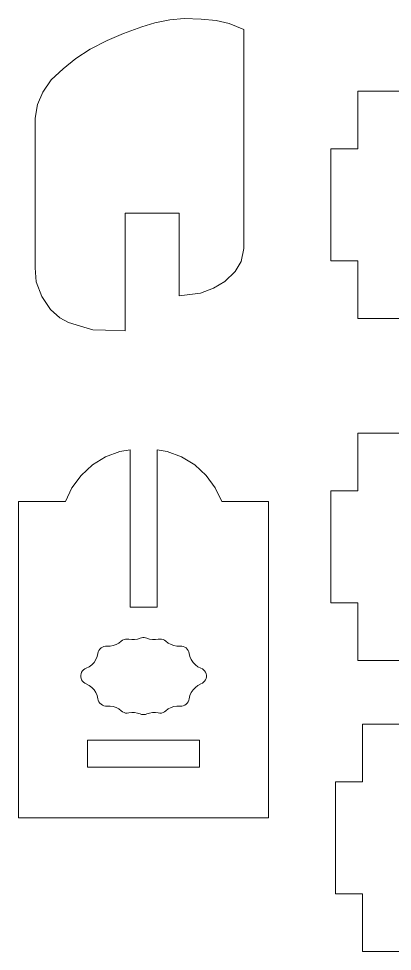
# Model space of a CAD drawing. Header units: millimetres. Extents: x -252 to 510, y -365 to 448.
# Drawn here: x -252.5 to -211.2, y -291.2 to -188 of the extents above; entities that cross this region are included whole.
import ezdxf

# ---------------------------------------------------------------- set-up
doc = ezdxf.new("R2010")
doc.units = ezdxf.units.MM
doc.header["$MEASUREMENT"] = 0
doc.layers.add('Capa 1', color=7, linetype='Continuous')

msp = doc.modelspace()

# ---------------------------------------------------------------- linework, layer by layer
at = {"layer": 'Capa 1', "color": 137, "lineweight": 9}
for points, knots in [([(-234.1726, -187.9584), (-234.1726, -187.9584), (-235.7801, -188.0986), (-235.7801, -188.0986), (-235.7801, -188.0986), (-235.7801, -188.0986), (-237.4248, -188.4298), (-237.4248, -188.4298), (-237.4248, -188.4298), (-237.4248, -188.4298), (-238.8748, -188.8486), (-238.8748, -188.8486), (-238.8748, -188.8486), (-238.8748, -188.8486), (-240.9087, -189.5876), (-240.9087, -189.5876), (-240.9087, -189.5876), (-240.9087, -189.5876), (-242.7161, -190.3773), (-242.7161, -190.3773), (-242.7161, -190.3773), (-242.7161, -190.3773), (-244.575, -191.3522), (-244.575, -191.3522), (-244.575, -191.3522), (-244.575, -191.3522), (-246.1653, -192.3802), (-246.1653, -192.3802), (-246.1653, -192.3802), (-246.1653, -192.3802), (-247.5674, -193.5008), (-247.5674, -193.5008), (-247.5674, -193.5008), (-247.5674, -193.5008), (-248.902, -194.7406), (-248.902, -194.7406), (-248.902, -194.7406), (-248.902, -194.7406), (-249.83, -196.1076), (-249.83, -196.1076), (-249.83, -196.1076), (-249.83, -196.1076), (-250.4256, -197.4456), (-250.4256, -197.4456), (-250.4256, -197.4456), (-250.4256, -197.4456), (-250.6717, -198.9716), (-250.6717, -198.9716), (-250.6717, -198.9716), (-250.6717, -198.9716), (-250.6717, -215.5274), (-250.6717, -215.5274), (-250.6717, -215.5274), (-250.6717, -215.5274), (-250.574, -217.0879), (-250.574, -217.0879), (-250.574, -217.0879), (-250.574, -217.0879), (-249.9293, -218.7253), (-249.9293, -218.7253), (-249.9293, -218.7253), (-249.9293, -218.7253), (-248.9902, -220.1558), (-248.9902, -220.1558), (-248.9902, -220.1558), (-248.9902, -220.1558), (-247.9266, -221.0672), (-247.9266, -221.0672), (-247.9266, -221.0672), (-247.9266, -221.0672), (-246.9639, -221.5759), (-246.9639, -221.5759), (-246.9639, -221.5759), (-246.9639, -221.5759), (-245.6357, -222.0023), (-245.6357, -222.0023), (-245.6357, -222.0023), (-245.6357, -222.0023), (-244.2882, -222.3865), (-244.2882, -222.3865), (-244.2882, -222.3865), (-244.2882, -222.3865), (-242.9007, -222.4342), (-242.9007, -222.4342), (-242.9007, -222.4342), (-242.9007, -222.4342), (-240.7249, -222.5074), (-240.7249, -222.5074), (-240.7249, -222.5074), (-240.7249, -222.5074), (-240.7249, -209.4951), (-240.7249, -209.4951), (-240.7249, -209.4951), (-240.7249, -209.4951), (-240.141, -209.4951), (-240.141, -209.4951), (-240.141, -209.4951), (-240.141, -209.4951), (-240.141, -209.4842), (-240.141, -209.4842), (-240.141, -209.4842), (-240.141, -209.4842), (-235.2588, -209.4842), (-235.2588, -209.4842), (-235.2588, -209.4842), (-235.2588, -209.4842), (-235.2588, -209.4951), (-235.2588, -209.4951), (-235.2588, -209.4951), (-235.2588, -209.4951), (-234.7249, -209.4951), (-234.7249, -209.4951), (-234.7249, -209.4951), (-234.7249, -209.4951), (-234.7249, -218.6541), (-234.7249, -218.6541), (-234.7249, -218.6541), (-234.7249, -218.6541), (-232.3784, -218.3302), (-232.3784, -218.3302), (-232.3784, -218.3302), (-232.3784, -218.3302), (-230.9583, -217.7928), (-230.9583, -217.7928), (-230.9583, -217.7928), (-230.9583, -217.7928), (-229.6785, -217.0534), (-229.6785, -217.0534), (-229.6785, -217.0534), (-229.6785, -217.0534), (-228.5249, -215.9514), (-228.5249, -215.9514), (-228.5249, -215.9514), (-228.5249, -215.9514), (-227.8943, -214.8489), (-227.8943, -214.8489), (-227.8943, -214.8489), (-227.8943, -214.8489), (-227.5919, -213.3867), (-227.5919, -213.3867), (-227.5919, -213.3867), (-227.5919, -213.3867), (-227.5919, -189.1423), (-227.5919, -189.1423), (-227.5919, -189.1423), (-227.5919, -189.1423), (-229.2113, -188.4829), (-229.2113, -188.4829), (-229.2113, -188.4829), (-229.2113, -188.4829), (-230.6576, -188.1464), (-230.6576, -188.1464), (-230.6576, -188.1464), (-230.6576, -188.1464), (-232.3055, -188.0061), (-232.3055, -188.0061), (-232.3055, -188.0061), (-232.3055, -188.0061), (-234.1726, -187.9584), (-234.1726, -187.9584)], [0, 0, 0, 0, 0.025, 0.025, 0.025, 0.025, 0.05, 0.05, 0.05, 0.05, 0.075, 0.075, 0.075, 0.075, 0.1, 0.1, 0.1, 0.1, 0.125, 0.125, 0.125, 0.125, 0.15, 0.15, 0.15, 0.15, 0.175, 0.175, 0.175, 0.175, 0.2, 0.2, 0.2, 0.2, 0.225, 0.225, 0.225, 0.225, 0.25, 0.25, 0.25, 0.25, 0.275, 0.275, 0.275, 0.275, 0.3, 0.3, 0.3, 0.3, 0.325, 0.325, 0.325, 0.325, 0.35, 0.35, 0.35, 0.35, 0.375, 0.375, 0.375, 0.375, 0.4, 0.4, 0.4, 0.4, 0.425, 0.425, 0.425, 0.425, 0.45, 0.45, 0.45, 0.45, 0.475, 0.475, 0.475, 0.475, 0.5, 0.5, 0.5, 0.5, 0.525, 0.525, 0.525, 0.525, 0.55, 0.55, 0.55, 0.55, 0.575, 0.575, 0.575, 0.575, 0.6, 0.6, 0.6, 0.6, 0.625, 0.625, 0.625, 0.625, 0.65, 0.65, 0.65, 0.65, 0.675, 0.675, 0.675, 0.675, 0.7, 0.7, 0.7, 0.7, 0.725, 0.725, 0.725, 0.725, 0.75, 0.75, 0.75, 0.75, 0.775, 0.775, 0.775, 0.775, 0.8, 0.8, 0.8, 0.8, 0.825, 0.825, 0.825, 0.825, 0.85, 0.85, 0.85, 0.85, 0.875, 0.875, 0.875, 0.875, 0.9, 0.9, 0.9, 0.9, 0.925, 0.925, 0.925, 0.925, 0.95, 0.95, 0.95, 0.95, 0.975, 0.975, 0.975, 0.975, 1, 1, 1, 1]), ([(-109.586, -221.1354), (-109.586, -221.1354), (-69.9958, -221.1354), (-69.9958, -221.1354), (-69.9958, -221.1354), (-69.9958, -221.1354), (-69.9958, -218.1214), (-69.9958, -218.1214), (-69.9958, -218.1214), (-69.9958, -218.1214), (-57.5958, -218.1214), (-57.5958, -218.1214), (-57.5958, -218.1214), (-57.5958, -218.1214), (-57.5958, -221.1354), (-57.5958, -221.1354), (-57.5958, -221.1354), (-57.5958, -221.1354), (-16.7592, -221.1354), (-16.7592, -221.1354), (-16.7592, -221.1354), (-16.7592, -221.1354), (-16.7592, -214.7505), (-16.7592, -214.7505), (-16.7592, -214.7505), (-16.7592, -214.7505), (-13.7549, -214.7505), (-13.7549, -214.7505), (-13.7549, -214.7505), (-13.7549, -214.7505), (-13.7549, -202.3569), (-13.7549, -202.3569), (-13.7549, -202.3569), (-13.7549, -202.3569), (-16.7592, -202.3569), (-16.7592, -202.3569), (-16.7592, -202.3569), (-16.7592, -202.3569), (-16.7592, -195.9749), (-16.7592, -195.9749), (-16.7592, -195.9749), (-16.7592, -195.9749), (-214.9687, -195.9749), (-214.9687, -195.9749), (-214.9687, -195.9749), (-214.9687, -195.9749), (-214.9687, -202.3569), (-214.9687, -202.3569), (-214.9687, -202.3569), (-214.9687, -202.3569), (-217.9731, -202.3569), (-217.9731, -202.3569), (-217.9731, -202.3569), (-217.9731, -202.3569), (-217.9731, -214.7505), (-217.9731, -214.7505), (-217.9731, -214.7505), (-217.9731, -214.7505), (-214.9687, -214.7505), (-214.9687, -214.7505), (-214.9687, -214.7505), (-214.9687, -214.7505), (-214.9687, -221.1354), (-214.9687, -221.1354), (-214.9687, -221.1354), (-214.9687, -221.1354), (-174.1416, -221.1354), (-174.1416, -221.1354), (-174.1416, -221.1354), (-174.1416, -221.1354), (-174.1416, -218.1214), (-174.1416, -218.1214), (-174.1416, -218.1214), (-174.1416, -218.1214), (-161.7416, -218.1214), (-161.7416, -218.1214), (-161.7416, -218.1214), (-161.7416, -218.1214), (-161.7416, -221.1354), (-161.7416, -221.1354), (-161.7416, -221.1354), (-161.7416, -221.1354), (-121.986, -221.1354), (-121.986, -221.1354), (-121.986, -221.1354), (-121.986, -221.1354), (-121.986, -218.0476), (-121.986, -218.0476), (-121.986, -218.0476), (-121.986, -218.0476), (-109.586, -218.0476), (-109.586, -218.0476), (-109.586, -218.0476), (-109.586, -218.0476), (-109.586, -221.1354), (-109.586, -221.1354)], [0, 0, 0, 0, 0.04166667, 0.04166667, 0.04166667, 0.04166667, 0.08333333, 0.08333333, 0.08333333, 0.08333333, 0.125, 0.125, 0.125, 0.125, 0.16666667, 0.16666667, 0.16666667, 0.16666667, 0.20833333, 0.20833333, 0.20833333, 0.20833333, 0.25, 0.25, 0.25, 0.25, 0.29166667, 0.29166667, 0.29166667, 0.29166667, 0.33333333, 0.33333333, 0.33333333, 0.33333333, 0.375, 0.375, 0.375, 0.375, 0.41666667, 0.41666667, 0.41666667, 0.41666667, 0.45833333, 0.45833333, 0.45833333, 0.45833333, 0.5, 0.5, 0.5, 0.5, 0.54166667, 0.54166667, 0.54166667, 0.54166667, 0.58333333, 0.58333333, 0.58333333, 0.58333333, 0.625, 0.625, 0.625, 0.625, 0.66666667, 0.66666667, 0.66666667, 0.66666667, 0.70833333, 0.70833333, 0.70833333, 0.70833333, 0.75, 0.75, 0.75, 0.75, 0.79166667, 0.79166667, 0.79166667, 0.79166667, 0.83333333, 0.83333333, 0.83333333, 0.83333333, 0.875, 0.875, 0.875, 0.875, 0.91666667, 0.91666667, 0.91666667, 0.91666667, 0.95833333, 0.95833333, 0.95833333, 0.95833333, 1, 1, 1, 1]), ([(-57.544, -236.8545), (-57.544, -236.8545), (-69.944, -236.8545), (-69.944, -236.8545), (-69.944, -236.8545), (-69.944, -236.8545), (-69.944, -233.8232), (-69.944, -233.8232), (-69.944, -233.8232), (-69.944, -233.8232), (-109.6408, -233.8232), (-109.6408, -233.8232), (-109.6408, -233.8232), (-109.6408, -233.8232), (-109.6408, -236.8104), (-109.6408, -236.8104), (-109.6408, -236.8104), (-109.6408, -236.8104), (-110.795, -236.8104), (-110.795, -236.8104), (-110.795, -236.8104), (-110.795, -236.8104), (-110.795, -236.8274), (-110.795, -236.8274), (-110.795, -236.8274), (-110.795, -236.8274), (-120.9341, -236.8274), (-120.9341, -236.8274), (-120.9341, -236.8274), (-120.9341, -236.8274), (-120.9341, -236.8104), (-120.9341, -236.8104), (-120.9341, -236.8104), (-120.9341, -236.8104), (-122.0408, -236.8104), (-122.0408, -236.8104), (-122.0408, -236.8104), (-122.0408, -236.8104), (-122.0408, -233.8232), (-122.0408, -233.8232), (-122.0408, -233.8232), (-122.0408, -233.8232), (-161.7416, -233.8232), (-161.7416, -233.8232), (-161.7416, -233.8232), (-161.7416, -233.8232), (-161.7416, -236.8698), (-161.7416, -236.8698), (-161.7416, -236.8698), (-161.7416, -236.8698), (-174.1416, -236.8698), (-174.1416, -236.8698), (-174.1416, -236.8698), (-174.1416, -236.8698), (-174.1416, -233.8232), (-174.1416, -233.8232), (-174.1416, -233.8232), (-174.1416, -233.8232), (-214.9687, -233.8232), (-214.9687, -233.8232), (-214.9687, -233.8232), (-214.9687, -233.8232), (-214.9687, -240.2053), (-214.9687, -240.2053), (-214.9687, -240.2053), (-214.9687, -240.2053), (-217.9731, -240.2053), (-217.9731, -240.2053), (-217.9731, -240.2053), (-217.9731, -240.2053), (-217.9731, -252.5988), (-217.9731, -252.5988), (-217.9731, -252.5988), (-217.9731, -252.5988), (-214.9687, -252.5988), (-214.9687, -252.5988), (-214.9687, -252.5988), (-214.9687, -252.5988), (-214.9687, -258.984), (-214.9687, -258.984), (-214.9687, -258.984), (-214.9687, -258.984), (-117.3951, -258.984), (-117.3951, -258.984), (-117.3951, -258.984), (-117.3951, -258.984), (-117.3951, -252.0602), (-117.3951, -252.0602), (-117.3951, -252.0602), (-117.3951, -252.0602), (-114.3951, -252.0602), (-114.3951, -252.0602), (-114.3951, -252.0602), (-114.3951, -252.0602), (-114.3951, -258.984), (-114.3951, -258.984), (-114.3951, -258.984), (-114.3951, -258.984), (-16.7592, -258.984), (-16.7592, -258.984), (-16.7592, -258.984), (-16.7592, -258.984), (-16.7592, -252.5988), (-16.7592, -252.5988), (-16.7592, -252.5988), (-16.7592, -252.5988), (-13.7549, -252.5988), (-13.7549, -252.5988), (-13.7549, -252.5988), (-13.7549, -252.5988), (-13.7549, -240.2053), (-13.7549, -240.2053), (-13.7549, -240.2053), (-13.7549, -240.2053), (-16.7592, -240.2053), (-16.7592, -240.2053), (-16.7592, -240.2053), (-16.7592, -240.2053), (-16.7592, -233.8232), (-16.7592, -233.8232), (-16.7592, -233.8232), (-16.7592, -233.8232), (-57.544, -233.8232), (-57.544, -233.8232), (-57.544, -233.8232), (-57.544, -233.8232), (-57.544, -236.8545), (-57.544, -236.8545)], [0, 0, 0, 0, 0.03125, 0.03125, 0.03125, 0.03125, 0.0625, 0.0625, 0.0625, 0.0625, 0.09375, 0.09375, 0.09375, 0.09375, 0.125, 0.125, 0.125, 0.125, 0.15625, 0.15625, 0.15625, 0.15625, 0.1875, 0.1875, 0.1875, 0.1875, 0.21875, 0.21875, 0.21875, 0.21875, 0.25, 0.25, 0.25, 0.25, 0.28125, 0.28125, 0.28125, 0.28125, 0.3125, 0.3125, 0.3125, 0.3125, 0.34375, 0.34375, 0.34375, 0.34375, 0.375, 0.375, 0.375, 0.375, 0.40625, 0.40625, 0.40625, 0.40625, 0.4375, 0.4375, 0.4375, 0.4375, 0.46875, 0.46875, 0.46875, 0.46875, 0.5, 0.5, 0.5, 0.5, 0.53125, 0.53125, 0.53125, 0.53125, 0.5625, 0.5625, 0.5625, 0.5625, 0.59375, 0.59375, 0.59375, 0.59375, 0.625, 0.625, 0.625, 0.625, 0.65625, 0.65625, 0.65625, 0.65625, 0.6875, 0.6875, 0.6875, 0.6875, 0.71875, 0.71875, 0.71875, 0.71875, 0.75, 0.75, 0.75, 0.75, 0.78125, 0.78125, 0.78125, 0.78125, 0.8125, 0.8125, 0.8125, 0.8125, 0.84375, 0.84375, 0.84375, 0.84375, 0.875, 0.875, 0.875, 0.875, 0.90625, 0.90625, 0.90625, 0.90625, 0.9375, 0.9375, 0.9375, 0.9375, 0.96875, 0.96875, 0.96875, 0.96875, 1, 1, 1, 1]), ([(-233.0184, -237.3591), (-233.0184, -237.3591), (-234.4678, -236.4715), (-234.4678, -236.4715), (-234.4678, -236.4715), (-234.4678, -236.4715), (-236.0607, -235.8782), (-236.0607, -235.8782), (-236.0607, -235.8782), (-236.0607, -235.8782), (-237.1548, -235.6968), (-237.1548, -235.6968), (-237.1548, -235.6968), (-237.1548, -235.6968), (-237.1548, -253.0843), (-237.1548, -253.0843), (-237.1548, -253.0843), (-237.1548, -253.0843), (-240.1548, -253.0843), (-240.1548, -253.0843), (-240.1548, -253.0843), (-240.1548, -253.0843), (-240.1548, -235.6897), (-240.1548, -235.6897), (-240.1548, -235.6897), (-240.1548, -235.6897), (-241.2919, -235.8782), (-241.2919, -235.8782), (-241.2919, -235.8782), (-241.2919, -235.8782), (-242.8849, -236.4715), (-242.8849, -236.4715), (-242.8849, -236.4715), (-242.8849, -236.4715), (-244.3344, -237.3591), (-244.3344, -237.3591), (-244.3344, -237.3591), (-244.3344, -237.3591), (-245.5872, -238.5065), (-245.5872, -238.5065), (-245.5872, -238.5065), (-245.5872, -238.5065), (-246.5973, -239.8735), (-246.5973, -239.8735), (-246.5973, -239.8735), (-246.5973, -239.8735), (-247.3269, -241.4098), (-247.3269, -241.4098), (-247.3269, -241.4098), (-247.3269, -241.4098), (-252.4937, -241.4098), (-252.4937, -241.4098), (-252.4937, -241.4098), (-252.4937, -241.4098), (-252.4937, -276.4266), (-252.4937, -276.4266), (-252.4937, -276.4266), (-252.4937, -276.4266), (-224.8587, -276.4266), (-224.8587, -276.4266), (-224.8587, -276.4266), (-224.8587, -276.4266), (-224.8587, -241.4098), (-224.8587, -241.4098), (-224.8587, -241.4098), (-224.8587, -241.4098), (-230.0256, -241.4098), (-230.0256, -241.4098), (-230.0256, -241.4098), (-230.0256, -241.4098), (-230.7554, -239.8735), (-230.7554, -239.8735), (-230.7554, -239.8735), (-230.7554, -239.8735), (-231.7653, -238.5065), (-231.7653, -238.5065), (-231.7653, -238.5065), (-231.7653, -238.5065), (-233.0184, -237.3591), (-233.0184, -237.3591)], [0, 0, 0, 0, 0.05, 0.05, 0.05, 0.05, 0.1, 0.1, 0.1, 0.1, 0.15, 0.15, 0.15, 0.15, 0.2, 0.2, 0.2, 0.2, 0.25, 0.25, 0.25, 0.25, 0.3, 0.3, 0.3, 0.3, 0.35, 0.35, 0.35, 0.35, 0.4, 0.4, 0.4, 0.4, 0.45, 0.45, 0.45, 0.45, 0.5, 0.5, 0.5, 0.5, 0.55, 0.55, 0.55, 0.55, 0.6, 0.6, 0.6, 0.6, 0.65, 0.65, 0.65, 0.65, 0.7, 0.7, 0.7, 0.7, 0.75, 0.75, 0.75, 0.75, 0.8, 0.8, 0.8, 0.8, 0.85, 0.85, 0.85, 0.85, 0.9, 0.9, 0.9, 0.9, 0.95, 0.95, 0.95, 0.95, 1, 1, 1, 1]), ([(-236.6932, -256.6305), (-236.6932, -256.6305), (-236.5187, -256.6755), (-236.5187, -256.6755), (-236.5187, -256.6755), (-236.5187, -256.6755), (-236.3563, -256.7552), (-236.3563, -256.7552), (-236.3563, -256.7552), (-236.3563, -256.7552), (-236.2122, -256.8664), (-236.2122, -256.8664), (-236.2122, -256.8664), (-236.2122, -256.8664), (-235.942, -257.0755), (-235.942, -257.0755), (-235.942, -257.0755), (-235.942, -257.0755), (-235.6409, -257.2399), (-235.6409, -257.2399), (-235.6409, -257.2399), (-235.6409, -257.2399), (-235.3168, -257.3513), (-235.3168, -257.3513), (-235.3168, -257.3513), (-235.3168, -257.3513), (-234.9787, -257.4067), (-234.9787, -257.4067), (-234.9787, -257.4067), (-234.9787, -257.4067), (-234.6361, -257.4067), (-234.6361, -257.4067), (-234.6361, -257.4067), (-234.6361, -257.4067), (-234.4586, -257.4067), (-234.4586, -257.4067), (-234.4586, -257.4067), (-234.4586, -257.4067), (-234.2847, -257.444), (-234.2847, -257.444), (-234.2847, -257.444), (-234.2847, -257.444), (-234.1201, -257.5102), (-234.1201, -257.5102), (-234.1201, -257.5102), (-234.1201, -257.5102), (-233.9718, -257.6083), (-233.9718, -257.6083), (-233.9718, -257.6083), (-233.9718, -257.6083), (-233.8438, -257.73), (-233.8438, -257.73), (-233.8438, -257.73), (-233.8438, -257.73), (-233.7416, -257.8759), (-233.7416, -257.8759), (-233.7416, -257.8759), (-233.7416, -257.8759), (-233.6684, -258.0375), (-233.6684, -258.0375), (-233.6684, -258.0375), (-233.6684, -258.0375), (-233.6269, -258.2097), (-233.6269, -258.2097), (-233.6269, -258.2097), (-233.6269, -258.2097), (-233.5439, -258.5647), (-233.5439, -258.5647), (-233.5439, -258.5647), (-233.5439, -258.5647), (-233.4002, -258.8985), (-233.4002, -258.8985), (-233.4002, -258.8985), (-233.4002, -258.8985), (-233.1996, -259.2031), (-233.1996, -259.2031), (-233.1996, -259.2031), (-233.1996, -259.2031), (-232.9487, -259.468), (-232.9487, -259.468), (-232.9487, -259.468), (-232.9487, -259.468), (-232.6554, -259.6826), (-232.6554, -259.6826), (-232.6554, -259.6826), (-232.6554, -259.6826), (-232.3283, -259.8443), (-232.3283, -259.8443), (-232.3283, -259.8443), (-232.3283, -259.8443), (-232.1733, -259.9211), (-232.1733, -259.9211), (-232.1733, -259.9211), (-232.1733, -259.9211), (-232.035, -260.0271), (-232.035, -260.0271), (-232.035, -260.0271), (-232.035, -260.0271), (-231.9183, -260.1542), (-231.9183, -260.1542), (-231.9183, -260.1542), (-231.9183, -260.1542), (-231.8271, -260.3025), (-231.8271, -260.3025), (-231.8271, -260.3025), (-231.8271, -260.3025), (-231.7647, -260.4642), (-231.7647, -260.4642), (-231.7647, -260.4642), (-231.7647, -260.4642), (-231.7329, -260.6338), (-231.7329, -260.6338), (-231.7329, -260.6338), (-231.7329, -260.6338), (-231.7329, -260.8062), (-231.7329, -260.8062), (-231.7329, -260.8062), (-231.7329, -260.8062), (-231.7647, -260.9756), (-231.7647, -260.9756), (-231.7647, -260.9756), (-231.7647, -260.9756), (-231.8271, -261.1371), (-231.8271, -261.1371), (-231.8271, -261.1371), (-231.8271, -261.1371), (-231.9183, -261.2855), (-231.9183, -261.2855), (-231.9183, -261.2855), (-231.9183, -261.2855), (-232.035, -261.4126), (-232.035, -261.4126), (-232.035, -261.4126), (-232.035, -261.4126), (-232.1732, -261.5188), (-232.1732, -261.5188), (-232.1732, -261.5188), (-232.1732, -261.5188), (-232.3283, -261.5957), (-232.3283, -261.5957), (-232.3283, -261.5957), (-232.3283, -261.5957), (-232.655, -261.7571), (-232.655, -261.7571), (-232.655, -261.7571), (-232.655, -261.7571), (-232.9487, -261.9717), (-232.9487, -261.9717), (-232.9487, -261.9717), (-232.9487, -261.9717), (-233.1996, -262.2367), (-233.1996, -262.2367), (-233.1996, -262.2367), (-233.1996, -262.2367), (-233.4002, -262.5413), (-233.4002, -262.5413), (-233.4002, -262.5413), (-233.4002, -262.5413), (-233.5439, -262.8752), (-233.5439, -262.8752), (-233.5439, -262.8752), (-233.5439, -262.8752), (-233.6269, -263.23), (-233.6269, -263.23), (-233.6269, -263.23), (-233.6269, -263.23), (-233.6683, -263.4023), (-233.6683, -263.4023), (-233.6683, -263.4023), (-233.6683, -263.4023), (-233.7413, -263.5638), (-233.7413, -263.5638), (-233.7413, -263.5638), (-233.7413, -263.5638), (-233.8437, -263.7096), (-233.8437, -263.7096), (-233.8437, -263.7096), (-233.8437, -263.7096), (-233.9718, -263.8342), (-233.9718, -263.8342), (-233.9718, -263.8342), (-233.9718, -263.8342), (-234.1201, -263.9297), (-234.1201, -263.9297), (-234.1201, -263.9297), (-234.1201, -263.9297), (-234.2847, -263.9985), (-234.2847, -263.9985), (-234.2847, -263.9985), (-234.2847, -263.9985), (-234.4586, -264.0329), (-234.4586, -264.0329), (-234.4586, -264.0329), (-234.4586, -264.0329), (-234.6361, -264.0329), (-234.6361, -264.0329), (-234.6361, -264.0329), (-234.6361, -264.0329), (-234.9787, -264.0329), (-234.9787, -264.0329), (-234.9787, -264.0329), (-234.9787, -264.0329), (-235.3168, -264.0885), (-235.3168, -264.0885), (-235.3168, -264.0885), (-235.3168, -264.0885), (-235.6409, -264.1999), (-235.6409, -264.1999), (-235.6409, -264.1999), (-235.6409, -264.1999), (-235.942, -264.364), (-235.942, -264.364), (-235.942, -264.364), (-235.942, -264.364), (-236.2125, -264.5734), (-236.2125, -264.5734), (-236.2125, -264.5734), (-236.2125, -264.5734), (-236.3563, -264.6846), (-236.3563, -264.6846), (-236.3563, -264.6846), (-236.3563, -264.6846), (-236.5187, -264.7641), (-236.5187, -264.7641), (-236.5187, -264.7641), (-236.5187, -264.7641), (-236.6932, -264.809), (-236.6932, -264.809), (-236.6932, -264.809), (-236.6932, -264.809), (-236.8737, -264.8222), (-236.8737, -264.8222), (-236.8737, -264.8222), (-236.8737, -264.8222), (-237.0528, -264.801), (-237.0528, -264.801), (-237.0528, -264.801), (-237.0528, -264.801), (-237.3697, -264.7559), (-237.3697, -264.7559), (-237.3697, -264.7559), (-237.3697, -264.7559), (-237.69, -264.7613), (-237.69, -264.7613), (-237.69, -264.7613), (-237.69, -264.7613), (-238.0055, -264.8146), (-238.0055, -264.8146), (-238.0055, -264.8146), (-238.0055, -264.8146), (-238.3089, -264.9176), (-238.3089, -264.9176), (-238.3089, -264.9176), (-238.3089, -264.9176), (-238.4521, -264.9653), (-238.4521, -264.9653), (-238.4521, -264.9653), (-238.4521, -264.9653), (-238.601, -264.9892), (-238.601, -264.9892), (-238.601, -264.9892), (-238.601, -264.9892), (-238.7519, -264.9892), (-238.7519, -264.9892), (-238.7519, -264.9892), (-238.7519, -264.9892), (-238.9004, -264.9653), (-238.9004, -264.9653), (-238.9004, -264.9653), (-238.9004, -264.9653), (-239.0434, -264.9176), (-239.0434, -264.9176), (-239.0434, -264.9176), (-239.0434, -264.9176), (-239.347, -264.8146), (-239.347, -264.8146), (-239.347, -264.8146), (-239.347, -264.8146), (-239.6626, -264.7613), (-239.6626, -264.7613), (-239.6626, -264.7613), (-239.6626, -264.7613), (-239.9826, -264.7559), (-239.9826, -264.7559), (-239.9826, -264.7559), (-239.9826, -264.7559), (-240.2998, -264.801), (-240.2998, -264.801), (-240.2998, -264.801), (-240.2998, -264.801), (-240.4792, -264.8222), (-240.4792, -264.8222), (-240.4792, -264.8222), (-240.4792, -264.8222), (-240.6596, -264.809), (-240.6596, -264.809), (-240.6596, -264.809), (-240.6596, -264.809), (-240.8342, -264.7641), (-240.8342, -264.7641), (-240.8342, -264.7641), (-240.8342, -264.7641), (-240.9963, -264.6846), (-240.9963, -264.6846), (-240.9963, -264.6846), (-240.9963, -264.6846), (-241.1403, -264.5734), (-241.1403, -264.5734), (-241.1403, -264.5734), (-241.1403, -264.5734), (-241.4108, -264.364), (-241.4108, -264.364), (-241.4108, -264.364), (-241.4108, -264.364), (-241.7117, -264.1999), (-241.7117, -264.1999), (-241.7117, -264.1999), (-241.7117, -264.1999), (-242.0359, -264.0885), (-242.0359, -264.0885), (-242.0359, -264.0885), (-242.0359, -264.0885), (-242.374, -264.0329), (-242.374, -264.0329), (-242.374, -264.0329), (-242.374, -264.0329), (-242.7167, -264.0329), (-242.7167, -264.0329), (-242.7167, -264.0329), (-242.7167, -264.0329), (-242.8944, -264.0329), (-242.8944, -264.0329), (-242.8944, -264.0329), (-242.8944, -264.0329), (-243.068, -263.9985), (-243.068, -263.9985), (-243.068, -263.9985), (-243.068, -263.9985), (-243.2324, -263.9297), (-243.2324, -263.9297), (-243.2324, -263.9297), (-243.2324, -263.9297), (-243.3812, -263.8342), (-243.3812, -263.8342), (-243.3812, -263.8342), (-243.3812, -263.8342), (-243.5089, -263.7096), (-243.5089, -263.7096), (-243.5089, -263.7096), (-243.5089, -263.7096), (-243.6113, -263.5638), (-243.6113, -263.5638), (-243.6113, -263.5638), (-243.6113, -263.5638), (-243.6847, -263.4023), (-243.6847, -263.4023), (-243.6847, -263.4023), (-243.6847, -263.4023), (-243.7259, -263.23), (-243.7259, -263.23), (-243.7259, -263.23), (-243.7259, -263.23), (-243.809, -262.8752), (-243.809, -262.8752), (-243.809, -262.8752), (-243.809, -262.8752), (-243.9528, -262.5413), (-243.9528, -262.5413), (-243.9528, -262.5413), (-243.9528, -262.5413), (-244.1532, -262.2367), (-244.1532, -262.2367), (-244.1532, -262.2367), (-244.1532, -262.2367), (-244.4041, -261.9717), (-244.4041, -261.9717), (-244.4041, -261.9717), (-244.4041, -261.9717), (-244.6975, -261.7571), (-244.6975, -261.7571), (-244.6975, -261.7571), (-244.6975, -261.7571), (-245.0241, -261.5957), (-245.0241, -261.5957), (-245.0241, -261.5957), (-245.0241, -261.5957), (-245.1794, -261.5188), (-245.1794, -261.5188), (-245.1794, -261.5188), (-245.1794, -261.5188), (-245.3176, -261.4126), (-245.3176, -261.4126), (-245.3176, -261.4126), (-245.3176, -261.4126), (-245.4343, -261.2855), (-245.4343, -261.2855), (-245.4343, -261.2855), (-245.4343, -261.2855), (-245.5254, -261.1371), (-245.5254, -261.1371), (-245.5254, -261.1371), (-245.5254, -261.1371), (-245.588, -260.9756), (-245.588, -260.9756), (-245.588, -260.9756), (-245.588, -260.9756), (-245.62, -260.8062), (-245.62, -260.8062), (-245.62, -260.8062), (-245.62, -260.8062), (-245.62, -260.6338), (-245.62, -260.6338), (-245.62, -260.6338), (-245.62, -260.6338), (-245.588, -260.4642), (-245.588, -260.4642), (-245.588, -260.4642), (-245.588, -260.4642), (-245.5254, -260.3025), (-245.5254, -260.3025), (-245.5254, -260.3025), (-245.5254, -260.3025), (-245.4343, -260.1542), (-245.4343, -260.1542), (-245.4343, -260.1542), (-245.4343, -260.1542), (-245.3176, -260.0271), (-245.3176, -260.0271), (-245.3176, -260.0271), (-245.3176, -260.0271), (-245.1794, -259.9211), (-245.1794, -259.9211), (-245.1794, -259.9211), (-245.1794, -259.9211), (-245.0241, -259.8443), (-245.0241, -259.8443), (-245.0241, -259.8443), (-245.0241, -259.8443), (-244.6975, -259.6826), (-244.6975, -259.6826), (-244.6975, -259.6826), (-244.6975, -259.6826), (-244.4039, -259.468), (-244.4039, -259.468), (-244.4039, -259.468), (-244.4039, -259.468), (-244.1528, -259.2031), (-244.1528, -259.2031), (-244.1528, -259.2031), (-244.1528, -259.2031), (-243.9526, -258.8985), (-243.9526, -258.8985), (-243.9526, -258.8985), (-243.9526, -258.8985), (-243.8083, -258.5647), (-243.8083, -258.5647), (-243.8083, -258.5647), (-243.8083, -258.5647), (-243.7254, -258.2097), (-243.7254, -258.2097), (-243.7254, -258.2097), (-243.7254, -258.2097), (-243.6841, -258.0375), (-243.6841, -258.0375), (-243.6841, -258.0375), (-243.6841, -258.0375), (-243.6111, -257.8759), (-243.6111, -257.8759), (-243.6111, -257.8759), (-243.6111, -257.8759), (-243.5084, -257.73), (-243.5084, -257.73), (-243.5084, -257.73), (-243.5084, -257.73), (-243.3807, -257.6083), (-243.3807, -257.6083), (-243.3807, -257.6083), (-243.3807, -257.6083), (-243.2322, -257.5102), (-243.2322, -257.5102), (-243.2322, -257.5102), (-243.2322, -257.5102), (-243.0676, -257.444), (-243.0676, -257.444), (-243.0676, -257.444), (-243.0676, -257.444), (-242.8938, -257.4067), (-242.8938, -257.4067), (-242.8938, -257.4067), (-242.8938, -257.4067), (-242.7162, -257.4067), (-242.7162, -257.4067), (-242.7162, -257.4067), (-242.7162, -257.4067), (-242.3739, -257.4067), (-242.3739, -257.4067), (-242.3739, -257.4067), (-242.3739, -257.4067), (-242.0356, -257.3513), (-242.0356, -257.3513), (-242.0356, -257.3513), (-242.0356, -257.3513), (-241.7115, -257.2399), (-241.7115, -257.2399), (-241.7115, -257.2399), (-241.7115, -257.2399), (-241.4106, -257.0755), (-241.4106, -257.0755), (-241.4106, -257.0755), (-241.4106, -257.0755), (-241.14, -256.8664), (-241.14, -256.8664), (-241.14, -256.8664), (-241.14, -256.8664), (-240.9963, -256.7579), (-240.9963, -256.7579), (-240.9963, -256.7579), (-240.9963, -256.7579), (-240.8339, -256.6755), (-240.8339, -256.6755), (-240.8339, -256.6755), (-240.8339, -256.6755), (-240.6596, -256.6305), (-240.6596, -256.6305), (-240.6596, -256.6305), (-240.6596, -256.6305), (-240.4792, -256.6176), (-240.4792, -256.6176), (-240.4792, -256.6176), (-240.4792, -256.6176), (-240.2998, -256.6386), (-240.2998, -256.6386), (-240.2998, -256.6386), (-240.2998, -256.6386), (-239.9826, -256.6837), (-239.9826, -256.6837), (-239.9826, -256.6837), (-239.9826, -256.6837), (-239.6626, -256.6782), (-239.6626, -256.6782), (-239.6626, -256.6782), (-239.6626, -256.6782), (-239.347, -256.6253), (-239.347, -256.6253), (-239.347, -256.6253), (-239.347, -256.6253), (-239.0437, -256.5244), (-239.0437, -256.5244), (-239.0437, -256.5244), (-239.0437, -256.5244), (-238.9008, -256.4769), (-238.9008, -256.4769), (-238.9008, -256.4769), (-238.9008, -256.4769), (-238.7519, -256.4506), (-238.7519, -256.4506), (-238.7519, -256.4506), (-238.7519, -256.4506), (-238.601, -256.4506), (-238.601, -256.4506), (-238.601, -256.4506), (-238.601, -256.4506), (-238.4521, -256.4769), (-238.4521, -256.4769), (-238.4521, -256.4769), (-238.4521, -256.4769), (-238.3091, -256.5244), (-238.3091, -256.5244), (-238.3091, -256.5244), (-238.3091, -256.5244), (-238.0055, -256.6253), (-238.0055, -256.6253), (-238.0055, -256.6253), (-238.0055, -256.6253), (-237.6902, -256.6782), (-237.6902, -256.6782), (-237.6902, -256.6782), (-237.6902, -256.6782), (-237.3697, -256.6837), (-237.3697, -256.6837), (-237.3697, -256.6837), (-237.3697, -256.6837), (-237.0531, -256.6386), (-237.0531, -256.6386), (-237.0531, -256.6386), (-237.0531, -256.6386), (-236.8737, -256.6176), (-236.8737, -256.6176), (-236.8737, -256.6176), (-236.8737, -256.6176), (-236.6932, -256.6305), (-236.6932, -256.6305)], [0, 0, 0, 0, 0.00675676, 0.00675676, 0.00675676, 0.00675676, 0.01351351, 0.01351351, 0.01351351, 0.01351351, 0.02027027, 0.02027027, 0.02027027, 0.02027027, 0.02702703, 0.02702703, 0.02702703, 0.02702703, 0.03378378, 0.03378378, 0.03378378, 0.03378378, 0.04054054, 0.04054054, 0.04054054, 0.04054054, 0.0472973, 0.0472973, 0.0472973, 0.0472973, 0.05405405, 0.05405405, 0.05405405, 0.05405405, 0.06081081, 0.06081081, 0.06081081, 0.06081081, 0.06756757, 0.06756757, 0.06756757, 0.06756757, 0.07432432, 0.07432432, 0.07432432, 0.07432432, 0.08108108, 0.08108108, 0.08108108, 0.08108108, 0.08783784, 0.08783784, 0.08783784, 0.08783784, 0.09459459, 0.09459459, 0.09459459, 0.09459459, 0.10135135, 0.10135135, 0.10135135, 0.10135135, 0.10810811, 0.10810811, 0.10810811, 0.10810811, 0.11486486, 0.11486486, 0.11486486, 0.11486486, 0.12162162, 0.12162162, 0.12162162, 0.12162162, 0.12837838, 0.12837838, 0.12837838, 0.12837838, 0.13513514, 0.13513514, 0.13513514, 0.13513514, 0.14189189, 0.14189189, 0.14189189, 0.14189189, 0.14864865, 0.14864865, 0.14864865, 0.14864865, 0.15540541, 0.15540541, 0.15540541, 0.15540541, 0.16216216, 0.16216216, 0.16216216, 0.16216216, 0.16891892, 0.16891892, 0.16891892, 0.16891892, 0.17567568, 0.17567568, 0.17567568, 0.17567568, 0.18243243, 0.18243243, 0.18243243, 0.18243243, 0.18918919, 0.18918919, 0.18918919, 0.18918919, 0.19594595, 0.19594595, 0.19594595, 0.19594595, 0.2027027, 0.2027027, 0.2027027, 0.2027027, 0.20945946, 0.20945946, 0.20945946, 0.20945946, 0.21621622, 0.21621622, 0.21621622, 0.21621622, 0.22297297, 0.22297297, 0.22297297, 0.22297297, 0.22972973, 0.22972973, 0.22972973, 0.22972973, 0.23648649, 0.23648649, 0.23648649, 0.23648649, 0.24324324, 0.24324324, 0.24324324, 0.24324324, 0.25, 0.25, 0.25, 0.25, 0.25675676, 0.25675676, 0.25675676, 0.25675676, 0.26351351, 0.26351351, 0.26351351, 0.26351351, 0.27027027, 0.27027027, 0.27027027, 0.27027027, 0.27702703, 0.27702703, 0.27702703, 0.27702703, 0.28378378, 0.28378378, 0.28378378, 0.28378378, 0.29054054, 0.29054054, 0.29054054, 0.29054054, 0.2972973, 0.2972973, 0.2972973, 0.2972973, 0.30405405, 0.30405405, 0.30405405, 0.30405405, 0.31081081, 0.31081081, 0.31081081, 0.31081081, 0.31756757, 0.31756757, 0.31756757, 0.31756757, 0.32432432, 0.32432432, 0.32432432, 0.32432432, 0.33108108, 0.33108108, 0.33108108, 0.33108108, 0.33783784, 0.33783784, 0.33783784, 0.33783784, 0.34459459, 0.34459459, 0.34459459, 0.34459459, 0.35135135, 0.35135135, 0.35135135, 0.35135135, 0.35810811, 0.35810811, 0.35810811, 0.35810811, 0.36486486, 0.36486486, 0.36486486, 0.36486486, 0.37162162, 0.37162162, 0.37162162, 0.37162162, 0.37837838, 0.37837838, 0.37837838, 0.37837838, 0.38513514, 0.38513514, 0.38513514, 0.38513514, 0.39189189, 0.39189189, 0.39189189, 0.39189189, 0.39864865, 0.39864865, 0.39864865, 0.39864865, 0.40540541, 0.40540541, 0.40540541, 0.40540541, 0.41216216, 0.41216216, 0.41216216, 0.41216216, 0.41891892, 0.41891892, 0.41891892, 0.41891892, 0.42567568, 0.42567568, 0.42567568, 0.42567568, 0.43243243, 0.43243243, 0.43243243, 0.43243243, 0.43918919, 0.43918919, 0.43918919, 0.43918919, 0.44594595, 0.44594595, 0.44594595, 0.44594595, 0.4527027, 0.4527027, 0.4527027, 0.4527027, 0.45945946, 0.45945946, 0.45945946, 0.45945946, 0.46621622, 0.46621622, 0.46621622, 0.46621622, 0.47297297, 0.47297297, 0.47297297, 0.47297297, 0.47972973, 0.47972973, 0.47972973, 0.47972973, 0.48648649, 0.48648649, 0.48648649, 0.48648649, 0.49324324, 0.49324324, 0.49324324, 0.49324324, 0.5, 0.5, 0.5, 0.5, 0.50675676, 0.50675676, 0.50675676, 0.50675676, 0.51351351, 0.51351351, 0.51351351, 0.51351351, 0.52027027, 0.52027027, 0.52027027, 0.52027027, 0.52702703, 0.52702703, 0.52702703, 0.52702703, 0.53378378, 0.53378378, 0.53378378, 0.53378378, 0.54054054, 0.54054054, 0.54054054, 0.54054054, 0.5472973, 0.5472973, 0.5472973, 0.5472973, 0.55405405, 0.55405405, 0.55405405, 0.55405405, 0.56081081, 0.56081081, 0.56081081, 0.56081081, 0.56756757, 0.56756757, 0.56756757, 0.56756757, 0.57432432, 0.57432432, 0.57432432, 0.57432432, 0.58108108, 0.58108108, 0.58108108, 0.58108108, 0.58783784, 0.58783784, 0.58783784, 0.58783784, 0.59459459, 0.59459459, 0.59459459, 0.59459459, 0.60135135, 0.60135135, 0.60135135, 0.60135135, 0.60810811, 0.60810811, 0.60810811, 0.60810811, 0.61486486, 0.61486486, 0.61486486, 0.61486486, 0.62162162, 0.62162162, 0.62162162, 0.62162162, 0.62837838, 0.62837838, 0.62837838, 0.62837838, 0.63513514, 0.63513514, 0.63513514, 0.63513514, 0.64189189, 0.64189189, 0.64189189, 0.64189189, 0.64864865, 0.64864865, 0.64864865, 0.64864865, 0.65540541, 0.65540541, 0.65540541, 0.65540541, 0.66216216, 0.66216216, 0.66216216, 0.66216216, 0.66891892, 0.66891892, 0.66891892, 0.66891892, 0.67567568, 0.67567568, 0.67567568, 0.67567568, 0.68243243, 0.68243243, 0.68243243, 0.68243243, 0.68918919, 0.68918919, 0.68918919, 0.68918919, 0.69594595, 0.69594595, 0.69594595, 0.69594595, 0.7027027, 0.7027027, 0.7027027, 0.7027027, 0.70945946, 0.70945946, 0.70945946, 0.70945946, 0.71621622, 0.71621622, 0.71621622, 0.71621622, 0.72297297, 0.72297297, 0.72297297, 0.72297297, 0.72972973, 0.72972973, 0.72972973, 0.72972973, 0.73648649, 0.73648649, 0.73648649, 0.73648649, 0.74324324, 0.74324324, 0.74324324, 0.74324324, 0.75, 0.75, 0.75, 0.75, 0.75675676, 0.75675676, 0.75675676, 0.75675676, 0.76351351, 0.76351351, 0.76351351, 0.76351351, 0.77027027, 0.77027027, 0.77027027, 0.77027027, 0.77702703, 0.77702703, 0.77702703, 0.77702703, 0.78378378, 0.78378378, 0.78378378, 0.78378378, 0.79054054, 0.79054054, 0.79054054, 0.79054054, 0.7972973, 0.7972973, 0.7972973, 0.7972973, 0.80405405, 0.80405405, 0.80405405, 0.80405405, 0.81081081, 0.81081081, 0.81081081, 0.81081081, 0.81756757, 0.81756757, 0.81756757, 0.81756757, 0.82432432, 0.82432432, 0.82432432, 0.82432432, 0.83108108, 0.83108108, 0.83108108, 0.83108108, 0.83783784, 0.83783784, 0.83783784, 0.83783784, 0.84459459, 0.84459459, 0.84459459, 0.84459459, 0.85135135, 0.85135135, 0.85135135, 0.85135135, 0.85810811, 0.85810811, 0.85810811, 0.85810811, 0.86486486, 0.86486486, 0.86486486, 0.86486486, 0.87162162, 0.87162162, 0.87162162, 0.87162162, 0.87837838, 0.87837838, 0.87837838, 0.87837838, 0.88513514, 0.88513514, 0.88513514, 0.88513514, 0.89189189, 0.89189189, 0.89189189, 0.89189189, 0.89864865, 0.89864865, 0.89864865, 0.89864865, 0.90540541, 0.90540541, 0.90540541, 0.90540541, 0.91216216, 0.91216216, 0.91216216, 0.91216216, 0.91891892, 0.91891892, 0.91891892, 0.91891892, 0.92567568, 0.92567568, 0.92567568, 0.92567568, 0.93243243, 0.93243243, 0.93243243, 0.93243243, 0.93918919, 0.93918919, 0.93918919, 0.93918919, 0.94594595, 0.94594595, 0.94594595, 0.94594595, 0.9527027, 0.9527027, 0.9527027, 0.9527027, 0.95945946, 0.95945946, 0.95945946, 0.95945946, 0.96621622, 0.96621622, 0.96621622, 0.96621622, 0.97297297, 0.97297297, 0.97297297, 0.97297297, 0.97972973, 0.97972973, 0.97972973, 0.97972973, 0.98648649, 0.98648649, 0.98648649, 0.98648649, 0.99324324, 0.99324324, 0.99324324, 0.99324324, 1, 1, 1, 1]), ([(-57.0251, -288.156), (-57.0251, -288.156), (-69.4251, -288.156), (-69.4251, -288.156), (-69.4251, -288.156), (-69.4251, -288.156), (-69.4251, -291.1873), (-69.4251, -291.1873), (-69.4251, -291.1873), (-69.4251, -291.1873), (-109.1219, -291.1873), (-109.1219, -291.1873), (-109.1219, -291.1873), (-109.1219, -291.1873), (-109.1219, -288.2001), (-109.1219, -288.2001), (-109.1219, -288.2001), (-109.1219, -288.2001), (-110.2761, -288.2001), (-110.2761, -288.2001), (-110.2761, -288.2001), (-110.2761, -288.2001), (-110.2761, -288.1831), (-110.2761, -288.1831), (-110.2761, -288.1831), (-110.2761, -288.1831), (-120.4152, -288.1831), (-120.4152, -288.1831), (-120.4152, -288.1831), (-120.4152, -288.1831), (-120.4152, -288.2001), (-120.4152, -288.2001), (-120.4152, -288.2001), (-120.4152, -288.2001), (-121.5219, -288.2001), (-121.5219, -288.2001), (-121.5219, -288.2001), (-121.5219, -288.2001), (-121.5219, -291.1873), (-121.5219, -291.1873), (-121.5219, -291.1873), (-121.5219, -291.1873), (-161.2227, -291.1873), (-161.2227, -291.1873), (-161.2227, -291.1873), (-161.2227, -291.1873), (-161.2227, -288.1407), (-161.2227, -288.1407), (-161.2227, -288.1407), (-161.2227, -288.1407), (-173.6227, -288.1407), (-173.6227, -288.1407), (-173.6227, -288.1407), (-173.6227, -288.1407), (-173.6227, -291.1873), (-173.6227, -291.1873), (-173.6227, -291.1873), (-173.6227, -291.1873), (-214.4498, -291.1873), (-214.4498, -291.1873), (-214.4498, -291.1873), (-214.4498, -291.1873), (-214.4498, -284.8052), (-214.4498, -284.8052), (-214.4498, -284.8052), (-214.4498, -284.8052), (-217.4542, -284.8052), (-217.4542, -284.8052), (-217.4542, -284.8052), (-217.4542, -284.8052), (-217.4542, -272.4117), (-217.4542, -272.4117), (-217.4542, -272.4117), (-217.4542, -272.4117), (-214.4498, -272.4117), (-214.4498, -272.4117), (-214.4498, -272.4117), (-214.4498, -272.4117), (-214.4498, -266.0265), (-214.4498, -266.0265), (-214.4498, -266.0265), (-214.4498, -266.0265), (-116.8762, -266.0265), (-116.8762, -266.0265), (-116.8762, -266.0265), (-116.8762, -266.0265), (-116.8762, -272.9503), (-116.8762, -272.9503), (-116.8762, -272.9503), (-116.8762, -272.9503), (-113.8762, -272.9503), (-113.8762, -272.9503), (-113.8762, -272.9503), (-113.8762, -272.9503), (-113.8762, -266.0265), (-113.8762, -266.0265), (-113.8762, -266.0265), (-113.8762, -266.0265), (-16.2403, -266.0265), (-16.2403, -266.0265), (-16.2403, -266.0265), (-16.2403, -266.0265), (-16.2403, -272.4117), (-16.2403, -272.4117), (-16.2403, -272.4117), (-16.2403, -272.4117), (-13.236, -272.4117), (-13.236, -272.4117), (-13.236, -272.4117), (-13.236, -272.4117), (-13.236, -284.8052), (-13.236, -284.8052), (-13.236, -284.8052), (-13.236, -284.8052), (-16.2403, -284.8052), (-16.2403, -284.8052), (-16.2403, -284.8052), (-16.2403, -284.8052), (-16.2403, -291.1873), (-16.2403, -291.1873), (-16.2403, -291.1873), (-16.2403, -291.1873), (-57.0251, -291.1873), (-57.0251, -291.1873), (-57.0251, -291.1873), (-57.0251, -291.1873), (-57.0251, -288.156), (-57.0251, -288.156)], [0, 0, 0, 0, 0.03125, 0.03125, 0.03125, 0.03125, 0.0625, 0.0625, 0.0625, 0.0625, 0.09375, 0.09375, 0.09375, 0.09375, 0.125, 0.125, 0.125, 0.125, 0.15625, 0.15625, 0.15625, 0.15625, 0.1875, 0.1875, 0.1875, 0.1875, 0.21875, 0.21875, 0.21875, 0.21875, 0.25, 0.25, 0.25, 0.25, 0.28125, 0.28125, 0.28125, 0.28125, 0.3125, 0.3125, 0.3125, 0.3125, 0.34375, 0.34375, 0.34375, 0.34375, 0.375, 0.375, 0.375, 0.375, 0.40625, 0.40625, 0.40625, 0.40625, 0.4375, 0.4375, 0.4375, 0.4375, 0.46875, 0.46875, 0.46875, 0.46875, 0.5, 0.5, 0.5, 0.5, 0.53125, 0.53125, 0.53125, 0.53125, 0.5625, 0.5625, 0.5625, 0.5625, 0.59375, 0.59375, 0.59375, 0.59375, 0.625, 0.625, 0.625, 0.625, 0.65625, 0.65625, 0.65625, 0.65625, 0.6875, 0.6875, 0.6875, 0.6875, 0.71875, 0.71875, 0.71875, 0.71875, 0.75, 0.75, 0.75, 0.75, 0.78125, 0.78125, 0.78125, 0.78125, 0.8125, 0.8125, 0.8125, 0.8125, 0.84375, 0.84375, 0.84375, 0.84375, 0.875, 0.875, 0.875, 0.875, 0.90625, 0.90625, 0.90625, 0.90625, 0.9375, 0.9375, 0.9375, 0.9375, 0.96875, 0.96875, 0.96875, 0.96875, 1, 1, 1, 1]), ([(-244.8762, -267.8104), (-244.8762, -267.8104), (-232.4762, -267.8104), (-232.4762, -267.8104), (-232.4762, -267.8104), (-232.4762, -267.8104), (-232.4762, -270.8104), (-232.4762, -270.8104), (-232.4762, -270.8104), (-232.4762, -270.8104), (-244.8762, -270.8104), (-244.8762, -270.8104), (-244.8762, -270.8104), (-244.8762, -270.8104), (-244.8762, -267.8104), (-244.8762, -267.8104)], [0, 0, 0, 0, 0.25, 0.25, 0.25, 0.25, 0.5, 0.5, 0.5, 0.5, 0.75, 0.75, 0.75, 0.75, 1, 1, 1, 1])]:
    msp.add_open_spline(points, degree=3, knots=knots, dxfattribs=at)

doc.saveas('drawing.dxf')
